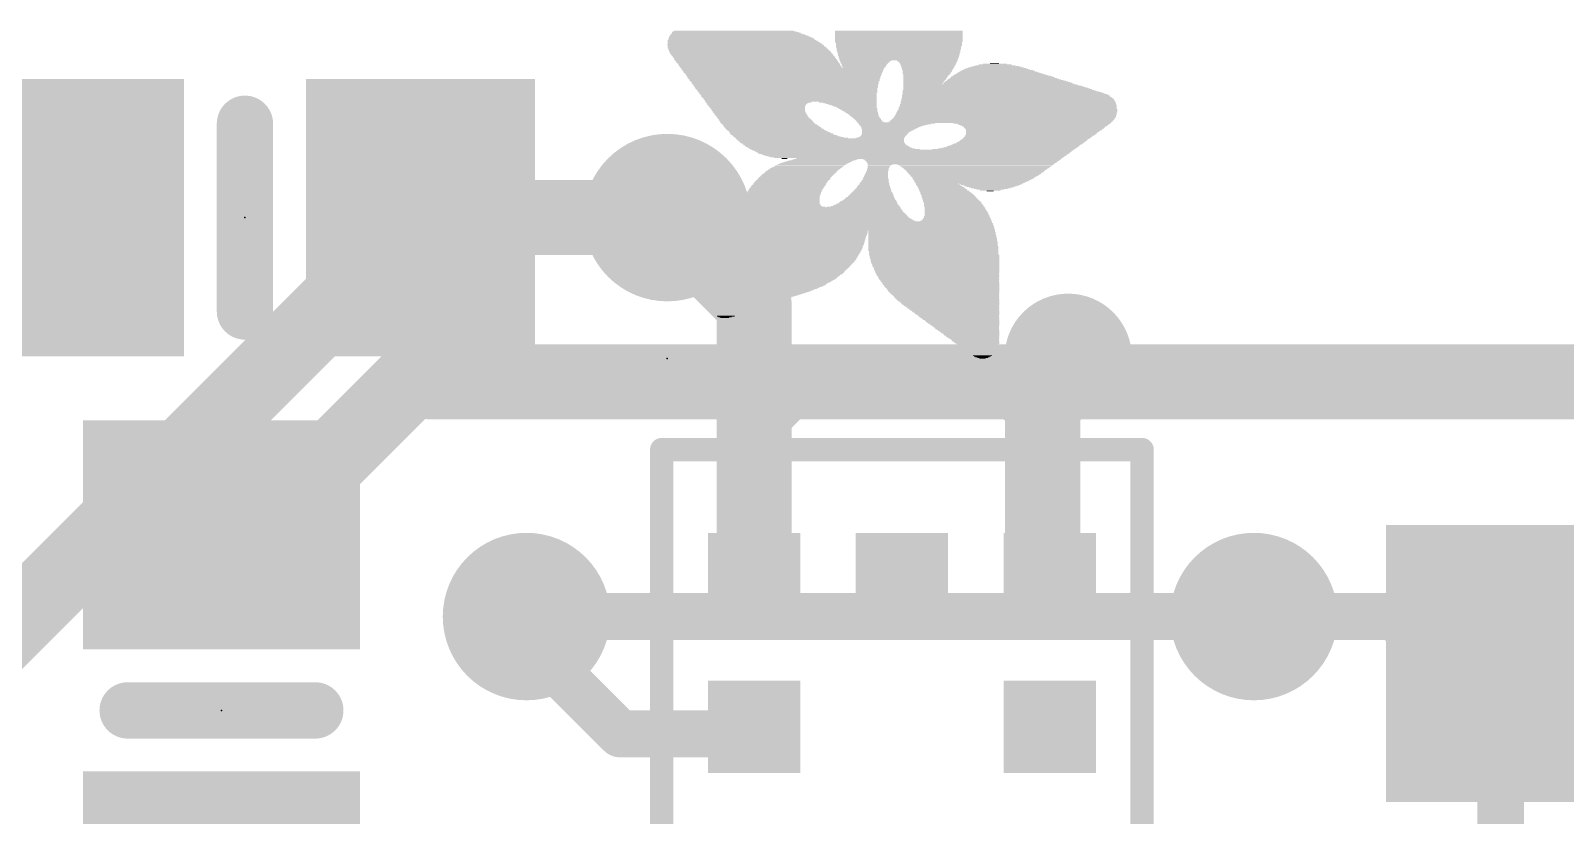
# Model space of a CAD drawing. Extents: x -6.5 to 25, y -5.3 to 24.4.
# Drawn here: x 5.44 to 13.75, y 10.48 to 14.73 of the extents above; entities that cross this region are included whole.
import ezdxf

# ---------------------------------------------------------------- set-up
doc = ezdxf.new("R2010")
doc.units = 0
for name, color, linetype in [('1', 12, 'CONTINUOUS'), ('16', 132, 'CONTINUOUS'), ('18', 110, 'CONTINUOUS'), ('21', 40, 'CONTINUOUS'), ('23', 53, 'CONTINUOUS')]:
    doc.layers.add(name, color=color, linetype=linetype)

# ---------------------------------------------------------------- blocks, each defined once
blk = doc.blocks.new('RECT')
blk.add_solid([(-0.5, -0.5), (0.5, -0.5), (-0.5, 0.5), (0.5, 0.5)])
blk = doc.blocks.new('ROUNDV')
at = {"const_width": 0.5}
blk.add_lwpolyline([(0, -0.25, 1), (0, 0.25, 1), (0, -0.25)], format="xyb", dxfattribs=at)

msp = doc.modelspace()

# ---------------------------------------------------------------- linework, layer by layer
at = {"layer": '1'}
for points, const_width in [([(7.554, 13.716), (7.554, 12.888)], 0.4064), ([(8.89, 13.716), (9.36, 13.246)], 0.4064), ([(9.36, 13.246), (9.36, 12.662)], 0.4064), ([(7.554, 12.888), (6.604, 11.938)], 0.4064), ([(7.615, 12.827), (7.554, 12.888)], 0.4064), ([(9.525, 12.827), (7.615, 12.827)], 0.4064), ([(9.36, 12.662), (9.525, 12.827)], 0.4064), ([(9.525, 12.827), (10.795, 12.827)], 0.4064), ([(10.795, 12.827), (10.922, 12.7)], 0.4064), ([(10.795, 12.827), (14.986, 12.827)], 0.4064), ([(10.922, 12.7), (10.922, 11.798)], 0.4064), ([(9.36, 11.76), (9.36, 12.662)], 0.4064), ([(6.538, 11.938), (6.477, 11.999)], 0.4064), ([(6.604, 11.938), (6.538, 11.938)], 0.4064), ([(10.922, 11.798), (10.96, 11.76)], 0.4064), ([(8.128, 11.43), (8.128, 11.557)], 0.254), ([(12.065, 11.557), (12.827, 11.557)], 0.254), ([(12.827, 11.557), (13.015, 11.369)], 0.254), ([(8.636, 10.922), (8.128, 11.43)], 0.254), ([(13.015, 11.369), (13.335, 11.369)], 0.254), ([(13.335, 11.369), (13.401, 11.303)], 0.254), ([(13.401, 9.636), (13.401, 11.303)], 0.254), ([(9.322, 10.922), (8.636, 10.922)], 0.254), ([(9.36, 10.96), (9.322, 10.922)], 0.254)]:
    msp.add_lwpolyline(points, dxfattribs=dict(at, const_width=const_width))
for points, const_width in [([(7.6556, 13.716, 1), (7.4524, 13.716)], 0.2032), ([(8.9618, 13.7878, 1), (8.8182, 13.6442)], 0.2032), ([(9.4616, 13.246, 1), (9.2584, 13.246)], 0.2032), ([(9.2882, 13.1742, 1), (9.4318, 13.3178)], 0.2032), ([(7.6258, 12.9598, 1), (7.4822, 12.8162)], 0.2032), ([(7.6258, 12.8162, 1), (7.4822, 12.9598)], 0.2032), ([(7.4524, 12.888, 1), (7.6556, 12.888)], 0.2032), ([(7.615, 12.9286, 1), (7.615, 12.7254)], 0.2032), ([(7.5432, 12.7552, 1), (7.6868, 12.8988)], 0.2032), ([(9.525, 12.9286, 1), (9.525, 12.7254)], 0.2032), ([(9.5968, 12.7552, 1), (9.4532, 12.8988)], 0.2032), ([(9.525, 12.7254, 1), (9.525, 12.9286)], 0.2032), ([(10.795, 12.9286, 1), (10.795, 12.7254)], 0.2032), ([(10.8668, 12.8988, 1), (10.7232, 12.7552)], 0.2032), ([(10.795, 12.7254, 1), (10.795, 12.9286)], 0.2032), ([(11.0236, 12.7, 1), (10.8204, 12.7)], 0.2032), ([(9.4616, 12.662, 1), (9.2584, 12.662)], 0.2032), ([(9.2882, 12.7338, 1), (9.4318, 12.5902)], 0.2032), ([(10.8502, 12.6282, 1), (10.9938, 12.7718)], 0.2032), ([(9.2584, 12.662, 1), (9.4616, 12.662)], 0.2032), ([(6.5488, 12.0708, 1), (6.4052, 11.9272)], 0.2032), ([(6.538, 12.0396, 1), (6.538, 11.8364)], 0.2032), ([(6.604, 11.8364, 1), (6.604, 12.0396)], 0.2032), ([(6.4662, 11.8662, 1), (6.6098, 12.0098)], 0.2032), ([(6.5322, 12.0098, 1), (6.6758, 11.8662)], 0.2032), ([(10.9938, 11.8698, 1), (10.8502, 11.7262)], 0.2032), ([(10.8204, 11.798, 1), (11.0236, 11.798)], 0.2032), ([(10.8882, 11.6882, 1), (11.0318, 11.8318)], 0.2032), ([(9.2584, 11.76, 1), (9.4616, 11.76)], 0.2032), ([(8.1915, 11.557, 1), (8.0645, 11.557)], 0.127), ([(12.065, 11.6205, 1), (12.065, 11.4935)], 0.127), ([(12.8719, 11.6019, 1), (12.7821, 11.5121)], 0.127), ([(12.827, 11.4935, 1), (12.827, 11.6205)], 0.127), ([(8.1729, 11.4749, 1), (8.0831, 11.3851)], 0.127), ([(8.0645, 11.43, 1), (8.1915, 11.43)], 0.127), ([(13.015, 11.4325, 1), (13.015, 11.3055)], 0.127), ([(12.9701, 11.3241, 1), (13.0599, 11.4139)], 0.127), ([(13.3799, 11.4139, 1), (13.2901, 11.3241)], 0.127), ([(13.335, 11.3055, 1), (13.335, 11.4325)], 0.127), ([(13.4645, 11.303, 1), (13.3375, 11.303)], 0.127), ([(13.3561, 11.2581, 1), (13.4459, 11.3479)], 0.127), ([(8.636, 10.9855, 1), (8.636, 10.8585)], 0.127), ([(9.4049, 10.9151, 1), (9.3151, 11.0049)], 0.127), ([(9.322, 10.8585, 1), (9.322, 10.9855)], 0.127), ([(8.5911, 10.8771, 1), (8.6809, 10.9669)], 0.127), ([(9.2771, 10.9669, 1), (9.3669, 10.8771)], 0.127)]:
    msp.add_lwpolyline(points, format="xyb", dxfattribs=dict(at, const_width=const_width))
at = {"layer": '16'}
for points, const_width in [([(3.49, 9.652), (7.554, 13.716)], 0.4064), ([(7.554, 13.716), (8.89, 13.716)], 0.4064), ([(8.128, 11.557), (12.065, 11.557)], 0.254)]:
    msp.add_lwpolyline(points, dxfattribs=dict(at, const_width=const_width))
for points, const_width in [([(7.554, 13.8176, 1), (7.554, 13.6144)], 0.2032), ([(7.6258, 13.6442, 1), (7.4822, 13.7878)], 0.2032), ([(8.89, 13.6144, 1), (8.89, 13.8176)], 0.2032), ([(8.128, 11.6205, 1), (8.128, 11.4935)], 0.127), ([(12.065, 11.4935, 1), (12.065, 11.6205)], 0.127)]:
    msp.add_lwpolyline(points, format="xyb", dxfattribs=dict(at, const_width=const_width))
at = {"layer": '21'}
for points, const_width in [([(6.604, 13.208), (6.604, 14.224)], 0.3048), ([(8.86, 7.86), (8.86, 12.46)], 0.127), ([(8.86, 12.46), (11.46, 12.46)], 0.127), ([(11.46, 12.46), (11.46, 7.86)], 0.127), ([(5.969, 11.049), (6.985, 11.049)], 0.3048)]:
    msp.add_lwpolyline(points, dxfattribs=dict(at, const_width=const_width))
for points, const_width in [([(6.6802, 14.224, 1), (6.5278, 14.224)], 0.1524), ([(11.06, 12.8186, 1), (11.06, 13.1014, 1), (11.06, 12.8186)], 0.4064), ([(6.5278, 13.208, 1), (6.6802, 13.208)], 0.1524), ([(8.86, 12.4918, 1), (8.86, 12.4283)], 0.0635), ([(8.8918, 12.46, 1), (8.8283, 12.46)], 0.0635), ([(11.4918, 12.46, 1), (11.4283, 12.46)], 0.0635), ([(11.46, 12.4283, 1), (11.46, 12.4918)], 0.0635), ([(5.969, 11.1252, 1), (5.969, 10.9728)], 0.1524), ([(6.985, 10.9728, 1), (6.985, 11.1252)], 0.1524)]:
    msp.add_lwpolyline(points, format="xyb", dxfattribs=dict(at, const_width=const_width))
at = {"layer": '23'}
for p in [(6.604, 13.716), (8.89, 12.954), (6.477, 11.049)]:
    msp.add_point(p, dxfattribs=at)

# ---------------------------------------------------------------- block references
at = {"layer": '1'}
for p, xscale, yscale, rotation in [((5.654, 13.716), 1.24, 1.5, 180), ((7.554, 13.716), 1.24, 1.5, 180), ((6.477, 11.999), 1.24, 1.5, 90), ((9.36, 11.76), 0.5, 0.5, 90), ((10.16, 11.76), 0.5, 0.5, 90), ((10.96, 11.76), 0.5, 0.5, 90), ((9.36, 10.96), 0.5, 0.5, 90), ((10.96, 10.96), 0.5, 0.5, 90), ((6.477, 10.099), 1.24, 1.5, 90)]:
    msp.add_blockref('RECT', p, dxfattribs=dict(at, xscale=xscale, yscale=yscale, rotation=rotation))
at = {"layer": '1', "xscale": 1.24, "yscale": 1.5}
msp.add_blockref('RECT', (13.401, 11.303), dxfattribs=at)
at = {"layer": '18', "xscale": 0.9064, "yscale": 0.9064}
for p in [(8.89, 13.716), (8.89, 13.716), (8.128, 11.557), (8.128, 11.557), (12.065, 11.557), (12.065, 11.557)]:
    msp.add_blockref('ROUNDV', p, dxfattribs=at)
at = {"layer": '21'}
for p, xscale, yscale in [((9.271, 14.7066), 0.7278, 0.0038), ((9.2748, 14.7028), 0.7354, 0.0038), ((9.2672, 14.7104), 0.7124, 0.0038), ((9.2577, 14.718), 0.6858, 0.0038), ((9.2634, 14.7142), 0.6972, 0.0038), ((9.2538, 14.7218), 0.6705, 0.0038), ((9.25, 14.7256), 0.6477, 0.0039), ((10.1435, 14.7256), 0.6896, 0.0039), ((10.1435, 14.7218), 0.6896, 0.0038), ((10.1435, 14.718), 0.6896, 0.0038), ((10.1435, 14.7142), 0.6896, 0.0038), ((10.1435, 14.7104), 0.6896, 0.0038), ((10.1435, 14.7066), 0.6896, 0.0038), ((10.1435, 14.7028), 0.6896, 0.0038), ((9.3091, 14.6533), 0.842, 0.0038), ((9.2995, 14.6685), 0.8153, 0.0038), ((9.3224, 14.6342), 0.8611, 0.0038), ((9.3034, 14.6647), 0.823, 0.0038), ((9.3053, 14.6609), 0.8268, 0.0038), ((9.3091, 14.6571), 0.8344, 0.0038), ((9.3129, 14.6494), 0.842, 0.0039), ((9.3148, 14.6456), 0.8458, 0.0038), ((9.3186, 14.6418), 0.8534, 0.0038), ((9.2939, 14.6761), 0.8039, 0.0038), ((9.2977, 14.6723), 0.8115, 0.0038), ((9.3206, 14.638), 0.8573, 0.0038), ((9.2919, 14.6799), 0.7925, 0.0038), ((9.3262, 14.6304), 0.8611, 0.0038), ((9.33, 14.6228), 0.8687, 0.0038), ((9.2901, 14.6837), 0.7887, 0.0038), ((9.3282, 14.6266), 0.8649, 0.0038), ((9.2881, 14.6875), 0.7773, 0.0039), ((9.3338, 14.619), 0.8687, 0.0038), ((9.2805, 14.6952), 0.762, 0.0038), ((9.2843, 14.6914), 0.7696, 0.0038), ((9.2786, 14.699), 0.7506, 0.0038), ((10.1435, 14.699), 0.6896, 0.0038), ((10.1435, 14.6952), 0.6896, 0.0038), ((10.1435, 14.6914), 0.6896, 0.0038), ((10.1435, 14.6875), 0.6896, 0.0039), ((10.1435, 14.6837), 0.6896, 0.0038), ((10.1435, 14.6799), 0.6896, 0.0038), ((10.1435, 14.6761), 0.6896, 0.0038), ((10.1435, 14.6723), 0.6896, 0.0038), ((10.1435, 14.6685), 0.6896, 0.0038), ((10.1416, 14.6647), 0.6858, 0.0038), ((10.1435, 14.6609), 0.682, 0.0038), ((10.1435, 14.6571), 0.682, 0.0038), ((10.1435, 14.6533), 0.682, 0.0038), ((10.1435, 14.6494), 0.682, 0.0039), ((10.1435, 14.6456), 0.682, 0.0038), ((10.1416, 14.6418), 0.6782, 0.0038), ((10.1416, 14.638), 0.6782, 0.0038), ((10.1435, 14.6342), 0.6744, 0.0038), ((10.1435, 14.6304), 0.6744, 0.0038), ((10.1435, 14.6266), 0.6744, 0.0038), ((10.1416, 14.6228), 0.6706, 0.0038), ((10.1416, 14.619), 0.6706, 0.0038), ((9.3358, 14.6152), 0.8725, 0.0038), ((9.3415, 14.6075), 0.8763, 0.0038), ((9.3396, 14.6113), 0.8725, 0.0039), ((9.3453, 14.6037), 0.8763, 0.0038), ((9.3491, 14.5999), 0.8763, 0.0038), ((9.3491, 14.5961), 0.8763, 0.0038), ((9.3529, 14.5923), 0.8763, 0.0038), ((9.3567, 14.5885), 0.8763, 0.0038), ((9.3587, 14.5847), 0.8801, 0.0038), ((9.3605, 14.5809), 0.8763, 0.0038), ((9.3643, 14.5771), 0.8763, 0.0038), ((9.3663, 14.5732), 0.8801, 0.0039), ((9.3701, 14.5694), 0.8801, 0.0038), ((9.372, 14.5656), 0.8763, 0.0038), ((9.3758, 14.5618), 0.8763, 0.0038), ((9.3777, 14.558), 0.8801, 0.0038), ((9.3796, 14.5542), 0.8763, 0.0038), ((9.3834, 14.5504), 0.8763, 0.0038), ((9.3872, 14.5466), 0.8763, 0.0038), ((9.3872, 14.5428), 0.8763, 0.0038), ((9.391, 14.539), 0.8763, 0.0038), ((9.3948, 14.5352), 0.8763, 0.0039), ((10.1435, 14.6152), 0.6668, 0.0038), ((10.1435, 14.6113), 0.6668, 0.0039), ((10.1416, 14.6075), 0.663, 0.0038), ((10.1435, 14.6037), 0.6592, 0.0038), ((10.1435, 14.5999), 0.6592, 0.0038), ((10.1435, 14.5961), 0.6592, 0.0038), ((10.1416, 14.5923), 0.6553, 0.0038), ((10.1434, 14.5885), 0.6515, 0.0038), ((10.1434, 14.5847), 0.6515, 0.0038), ((10.1416, 14.5809), 0.6477, 0.0038), ((10.1434, 14.5771), 0.6439, 0.0038), ((10.1416, 14.5732), 0.6401, 0.0039), ((10.1416, 14.5694), 0.6401, 0.0038), ((9.9645, 14.5656), 0.2781, 0.0038), ((9.9607, 14.5618), 0.2705, 0.0038), ((9.9587, 14.5542), 0.259, 0.0038), ((9.9568, 14.5504), 0.2552, 0.0038), ((9.9607, 14.558), 0.2629, 0.0038), ((9.9568, 14.5466), 0.2476, 0.0038), ((9.9549, 14.5428), 0.2438, 0.0038), ((9.953, 14.539), 0.24, 0.0038), ((9.9549, 14.5352), 0.2362, 0.0039), ((10.2978, 14.5656), 0.3276, 0.0038), ((10.2978, 14.5618), 0.32, 0.0038), ((10.2997, 14.558), 0.3162, 0.0038), ((10.2997, 14.5542), 0.3086, 0.0038), ((10.3016, 14.5504), 0.3048, 0.0038), ((10.2997, 14.5466), 0.301, 0.0038), ((10.3016, 14.5428), 0.2972, 0.0038), ((10.2997, 14.539), 0.2934, 0.0038), ((10.3016, 14.5352), 0.2896, 0.0039), ((10.6692, 14.5352), 0.2477, 0.0039), ((10.6654, 14.539), 0.2171, 0.0038), ((10.6654, 14.5428), 0.1791, 0.0038), ((10.6636, 14.5466), 0.1295, 0.0038), ((10.6616, 14.5504), 0.0495, 0.0038), ((9.3948, 14.5313), 0.8763, 0.0038), ((9.3986, 14.5275), 0.8763, 0.0038), ((9.5149, 14.5237), 1.1011, 0.0038), ((9.5149, 14.5199), 1.0935, 0.0038), ((9.5149, 14.5161), 1.0935, 0.0038), ((9.5149, 14.5123), 1.0859, 0.0038), ((9.5168, 14.5085), 1.0821, 0.0038), ((9.5168, 14.5047), 1.0745, 0.0038), ((9.5168, 14.5009), 1.0745, 0.0038), ((9.5167, 14.4971), 1.0668, 0.0039), ((9.5187, 14.4932), 1.0629, 0.0038), ((9.5206, 14.4894), 1.0591, 0.0038), ((9.5187, 14.4856), 1.0553, 0.0038), ((9.5206, 14.4818), 1.0515, 0.0038), ((9.5206, 14.478), 1.0439, 0.0038), ((9.5206, 14.4742), 1.0439, 0.0038), ((9.5225, 14.4704), 1.0401, 0.0038), ((9.5225, 14.4666), 1.0325, 0.0038), ((9.5244, 14.4628), 1.0287, 0.0038), ((9.5244, 14.459), 1.0287, 0.0039), ((9.5263, 14.4551), 1.0249, 0.0038), ((9.5263, 14.4513), 1.0173, 0.0038), ((9.953, 14.5313), 0.2324, 0.0038), ((9.953, 14.5275), 0.2248, 0.0038), ((10.2997, 14.5313), 0.2858, 0.0038), ((10.2997, 14.5275), 0.2858, 0.0038), ((10.2997, 14.5237), 0.2782, 0.0038), ((10.2997, 14.5199), 0.2782, 0.0038), ((10.2978, 14.5161), 0.2744, 0.0038), ((10.2958, 14.5047), 0.2629, 0.0038), ((10.292, 14.4932), 0.2553, 0.0038), ((10.2978, 14.5123), 0.2667, 0.0038), ((10.2978, 14.5085), 0.2667, 0.0038), ((10.294, 14.5009), 0.2591, 0.0038), ((10.294, 14.4971), 0.2591, 0.0039), ((10.2921, 14.4894), 0.2476, 0.0038), ((10.2902, 14.4856), 0.2438, 0.0038), ((10.2902, 14.4818), 0.2438, 0.0038), ((10.2883, 14.478), 0.24, 0.0038), ((10.2864, 14.4742), 0.2362, 0.0038), ((10.2845, 14.4704), 0.2324, 0.0038), ((10.2845, 14.4666), 0.2324, 0.0038), ((10.2826, 14.4628), 0.2286, 0.0038), ((10.2806, 14.459), 0.2247, 0.0039), ((10.2788, 14.4551), 0.2209, 0.0038), ((10.2769, 14.4513), 0.2171, 0.0038), ((10.7264, 14.4513), 0.6668, 0.0038), ((10.7246, 14.4551), 0.6477, 0.0038), ((10.7188, 14.459), 0.6286, 0.0039), ((10.715, 14.4628), 0.6134, 0.0038), ((10.7112, 14.4666), 0.5982, 0.0038), ((10.7093, 14.4704), 0.5791, 0.0038), ((10.7055, 14.4742), 0.5639, 0.0038), ((10.7017, 14.478), 0.5487, 0.0038), ((10.6997, 14.4818), 0.5295, 0.0038), ((10.6941, 14.4856), 0.5105, 0.0038), ((10.6921, 14.4894), 0.4915, 0.0038), ((10.6883, 14.4932), 0.4762, 0.0038), ((10.6864, 14.4971), 0.4572, 0.0039), ((10.6826, 14.5009), 0.442, 0.0038), ((10.6807, 14.5047), 0.423, 0.0038), ((10.6788, 14.5085), 0.4038, 0.0038), ((10.6769, 14.5123), 0.3848, 0.0038), ((10.6731, 14.5161), 0.362, 0.0038), ((10.6712, 14.5199), 0.3429, 0.0038), ((10.6712, 14.5237), 0.32, 0.0038), ((10.6693, 14.5275), 0.301, 0.0038), ((10.6692, 14.5313), 0.2781, 0.0038), ((9.5282, 14.4475), 1.0135, 0.0038), ((9.5282, 14.4437), 1.0135, 0.0038), ((9.5301, 14.4399), 1.0096, 0.0038), ((9.5301, 14.4361), 1.002, 0.0038), ((9.532, 14.4323), 0.9982, 0.0038), ((9.532, 14.4285), 0.9982, 0.0038), ((9.5339, 14.4247), 0.9944, 0.0038), ((9.5358, 14.4209), 0.9906, 0.0039), ((9.5339, 14.417), 0.9868, 0.0038), ((9.5358, 14.4132), 0.983, 0.0038), ((9.5377, 14.4094), 0.9792, 0.0038), ((9.5396, 14.4056), 0.9754, 0.0038), ((9.5396, 14.4018), 0.9754, 0.0038), ((9.5415, 14.398), 0.9716, 0.0038), ((9.5434, 14.3942), 0.9678, 0.0038), ((9.5434, 14.3904), 0.9601, 0.0038), ((9.5434, 14.3866), 0.9601, 0.0038), ((9.5454, 14.3828), 0.9563, 0.0039), ((9.5473, 14.3789), 0.9525, 0.0038), ((9.5492, 14.3751), 0.9487, 0.0038), ((9.5492, 14.3713), 0.9487, 0.0038), ((10.7188, 14.3789), 1.1164, 0.0038), ((10.7226, 14.3751), 1.124, 0.0038), ((10.7245, 14.3713), 1.1278, 0.0038), ((10.6826, 14.4056), 1.0364, 0.0038), ((10.6883, 14.4018), 1.0478, 0.0038), ((10.6959, 14.398), 1.063, 0.0038), ((10.7073, 14.3904), 1.0859, 0.0038), ((10.7111, 14.3866), 1.0935, 0.0038), ((10.7017, 14.3942), 1.0745, 0.0038), ((10.7169, 14.3828), 1.1049, 0.0039), ((10.6369, 14.4361), 0.9372, 0.0038), ((10.6426, 14.4323), 0.9486, 0.0038), ((10.6502, 14.4285), 0.9639, 0.0038), ((10.6616, 14.4209), 0.9867, 0.0039), ((10.6674, 14.417), 0.9982, 0.0038), ((10.6731, 14.4132), 1.0096, 0.0038), ((10.6788, 14.4094), 1.021, 0.0038), ((10.2769, 14.4475), 0.2171, 0.0038), ((10.275, 14.4437), 0.2133, 0.0038), ((10.2731, 14.4399), 0.2095, 0.0038), ((10.656, 14.4247), 0.9753, 0.0038), ((10.7378, 14.4399), 0.7125, 0.0038), ((10.734, 14.4437), 0.6973, 0.0038), ((10.7302, 14.4475), 0.682, 0.0038), ((9.5511, 14.3675), 0.9449, 0.0038), ((9.553, 14.3637), 0.9411, 0.0038), ((9.5549, 14.3599), 0.9373, 0.0038), ((9.5549, 14.3561), 0.9373, 0.0038), ((9.5568, 14.3523), 0.9335, 0.0038), ((9.5587, 14.3485), 0.9297, 0.0038), ((9.5587, 14.3447), 0.9297, 0.0039), ((9.3834, 14.3408), 0.5715, 0.0038), ((9.3777, 14.337), 0.5524, 0.0038), ((9.3758, 14.3332), 0.541, 0.0038), ((9.3739, 14.3294), 0.5372, 0.0038), ((9.3739, 14.3256), 0.5296, 0.0038), ((9.3758, 14.3218), 0.5258, 0.0038), ((9.3758, 14.318), 0.5182, 0.0038), ((9.3758, 14.3142), 0.5182, 0.0038), ((9.3777, 14.3104), 0.5144, 0.0038), ((9.3796, 14.3066), 0.5106, 0.0039), ((9.3815, 14.3027), 0.5068, 0.0038), ((9.3815, 14.2989), 0.5068, 0.0038), ((9.3834, 14.2951), 0.503, 0.0038), ((9.3853, 14.2913), 0.4992, 0.0038), ((9.3872, 14.2875), 0.503, 0.0038), ((9.8673, 14.3408), 0.3124, 0.0038), ((9.8787, 14.337), 0.2896, 0.0038), ((9.8864, 14.3332), 0.2743, 0.0038), ((9.8921, 14.3294), 0.2629, 0.0038), ((9.8978, 14.3256), 0.2515, 0.0038), ((9.9035, 14.3218), 0.2401, 0.0038), ((9.9073, 14.318), 0.2324, 0.0038), ((9.913, 14.3142), 0.221, 0.0038), ((9.9168, 14.3104), 0.2134, 0.0038), ((9.9225, 14.3066), 0.2096, 0.0039), ((9.9264, 14.3027), 0.2019, 0.0038), ((9.9302, 14.2989), 0.1943, 0.0038), ((9.9321, 14.2951), 0.1905, 0.0038), ((9.9359, 14.2913), 0.1829, 0.0038), ((9.9416, 14.2875), 0.1791, 0.0038), ((10.7302, 14.2913), 1.1925, 0.0038), ((10.7302, 14.2875), 1.1925, 0.0038), ((10.7322, 14.2989), 1.1887, 0.0038), ((10.7322, 14.2951), 1.1887, 0.0038), ((10.734, 14.3027), 1.1849, 0.0038), ((10.7322, 14.3104), 1.1811, 0.0038), ((10.7322, 14.3066), 1.1811, 0.0039), ((10.734, 14.318), 1.1773, 0.0038), ((10.734, 14.3142), 1.1773, 0.0038), ((10.734, 14.3294), 1.1697, 0.0038), ((10.736, 14.3256), 1.1735, 0.0038), ((10.736, 14.3218), 1.1735, 0.0038), ((10.734, 14.3447), 1.1621, 0.0039), ((10.734, 14.3408), 1.1621, 0.0038), ((10.736, 14.337), 1.1659, 0.0038), ((10.736, 14.3332), 1.1659, 0.0038), ((10.7302, 14.3599), 1.1468, 0.0038), ((10.7321, 14.3561), 1.1506, 0.0038), ((10.7321, 14.3523), 1.1506, 0.0038), ((10.734, 14.3485), 1.1545, 0.0038), ((10.7283, 14.3675), 1.1354, 0.0038), ((10.7302, 14.3637), 1.1392, 0.0038), ((9.3892, 14.2837), 0.4991, 0.0038), ((9.393, 14.2799), 0.4991, 0.0038), ((9.3948, 14.2761), 0.4953, 0.0038), ((9.3968, 14.2723), 0.4991, 0.0038), ((9.4006, 14.2685), 0.4991, 0.0039), ((9.4024, 14.2646), 0.4953, 0.0038), ((9.4063, 14.2608), 0.4953, 0.0038), ((9.4082, 14.257), 0.4991, 0.0038), ((9.412, 14.2532), 0.4991, 0.0038), ((9.4158, 14.2494), 0.4991, 0.0038), ((9.4215, 14.2418), 0.503, 0.0038), ((9.4196, 14.2456), 0.4991, 0.0038), ((9.4253, 14.238), 0.503, 0.0038), ((9.4291, 14.2342), 0.5029, 0.0038), ((9.4311, 14.2304), 0.5067, 0.0039), ((9.4349, 14.2265), 0.5067, 0.0038), ((9.4387, 14.2227), 0.5067, 0.0038), ((9.4444, 14.2189), 0.5105, 0.0038), ((9.4482, 14.2151), 0.5105, 0.0038), ((9.452, 14.2113), 0.5182, 0.0038), ((9.4558, 14.2075), 0.5182, 0.0038), ((9.4615, 14.2037), 0.522, 0.0038), ((9.9435, 14.2837), 0.1753, 0.0038), ((9.9473, 14.2799), 0.1676, 0.0038), ((9.9492, 14.2761), 0.1638, 0.0038), ((9.9549, 14.2723), 0.16, 0.0038), ((9.9568, 14.2685), 0.1562, 0.0039), ((9.9587, 14.2646), 0.1524, 0.0038), ((9.9644, 14.2608), 0.1486, 0.0038), ((9.9663, 14.257), 0.1448, 0.0038), ((9.9701, 14.2532), 0.1448, 0.0038), ((9.974, 14.2494), 0.1447, 0.0038), ((9.9759, 14.2456), 0.1409, 0.0038), ((9.9797, 14.2418), 0.1409, 0.0038), ((9.9835, 14.238), 0.141, 0.0038), ((9.9892, 14.2342), 0.1448, 0.0038), ((10.6064, 14.2304), 1.3716, 0.0039), ((10.1321, 14.2265), 0.4153, 0.0038), ((10.1225, 14.2227), 0.3886, 0.0038), ((10.113, 14.2189), 0.3696, 0.0038), ((10.1073, 14.2151), 0.3506, 0.0038), ((10.1035, 14.2113), 0.3353, 0.0038), ((10.0978, 14.2075), 0.3239, 0.0038), ((10.094, 14.2037), 0.3086, 0.0038), ((10.6921, 14.2342), 1.2078, 0.0038), ((10.6979, 14.238), 1.2039, 0.0038), ((10.7017, 14.2418), 1.2039, 0.0038), ((10.7055, 14.2456), 1.2039, 0.0038), ((10.7093, 14.2494), 1.204, 0.0038), ((10.7112, 14.2532), 1.2002, 0.0038), ((10.715, 14.257), 1.2002, 0.0038), ((10.7188, 14.2646), 1.2002, 0.0038), ((10.7188, 14.2608), 1.2002, 0.0038), ((10.7207, 14.2685), 1.1964, 0.0039), ((10.7245, 14.2761), 1.1964, 0.0038), ((10.7245, 14.2723), 1.1964, 0.0038), ((10.7264, 14.2837), 1.1925, 0.0038), ((10.7264, 14.2799), 1.1925, 0.0038), ((10.8636, 14.2265), 0.8496, 0.0038), ((10.8712, 14.2227), 0.8268, 0.0038), ((10.8731, 14.2189), 0.8078, 0.0038), ((10.875, 14.2151), 0.7963, 0.0038), ((10.8769, 14.2113), 0.7848, 0.0038), ((10.8769, 14.2075), 0.7696, 0.0038), ((10.8769, 14.2037), 0.762, 0.0038), ((9.4653, 14.1999), 0.522, 0.0038), ((9.471, 14.1961), 0.5258, 0.0038), ((9.4748, 14.1923), 0.5258, 0.0039), ((9.4806, 14.1884), 0.5295, 0.0038), ((9.4863, 14.1846), 0.5334, 0.0038), ((9.492, 14.1808), 0.5372, 0.0038), ((9.4977, 14.177), 0.541, 0.0038), ((9.5015, 14.1732), 0.5486, 0.0038), ((9.5091, 14.1694), 0.5563, 0.0038), ((9.5149, 14.1656), 0.5601, 0.0038), ((9.5244, 14.1618), 0.5639, 0.0038), ((9.5301, 14.158), 0.5677, 0.0038), ((9.5396, 14.1542), 0.5792, 0.0039), ((9.5492, 14.1503), 0.5905, 0.0038), ((9.5625, 14.1465), 0.6096, 0.0038), ((9.7168, 14.1427), 0.9106, 0.0038), ((9.7187, 14.1389), 0.9068, 0.0038), ((9.7206, 14.1351), 0.903, 0.0038), ((9.7244, 14.1313), 0.8954, 0.0038), ((9.7263, 14.1275), 0.8916, 0.0038), ((9.7282, 14.1237), 0.8878, 0.0038), ((9.732, 14.1199), 0.8878, 0.0038), ((10.0407, 14.1465), 0.2629, 0.0038), ((10.0502, 14.1503), 0.2515, 0.0038), ((10.054, 14.1542), 0.2439, 0.0039), ((10.0578, 14.158), 0.2439, 0.0038), ((10.0635, 14.1656), 0.2476, 0.0038), ((10.0616, 14.1618), 0.2438, 0.0038), ((10.0902, 14.1999), 0.3009, 0.0038), ((10.0711, 14.177), 0.2552, 0.0038), ((10.0692, 14.1732), 0.2514, 0.0038), ((10.0673, 14.1694), 0.2476, 0.0038), ((10.0883, 14.1961), 0.2895, 0.0038), ((10.0845, 14.1923), 0.2819, 0.0039), ((10.0807, 14.1884), 0.2743, 0.0038), ((10.0769, 14.1846), 0.2667, 0.0038), ((10.075, 14.1808), 0.2629, 0.0038), ((10.7988, 14.1199), 0.6896, 0.0038), ((10.8026, 14.1237), 0.6896, 0.0038), ((10.8083, 14.1275), 0.6858, 0.0038), ((10.816, 14.1313), 0.6858, 0.0038), ((10.8198, 14.1351), 0.6858, 0.0038), ((10.8255, 14.1389), 0.682, 0.0038), ((10.8312, 14.1427), 0.6858, 0.0038), ((10.835, 14.1465), 0.6858, 0.0038), ((10.8407, 14.1503), 0.6896, 0.0038), ((10.8769, 14.1999), 0.7544, 0.0038), ((10.8464, 14.158), 0.6934, 0.0038), ((10.8445, 14.1542), 0.6896, 0.0039), ((10.875, 14.1961), 0.743, 0.0038), ((10.8521, 14.1618), 0.6973, 0.0038), ((10.875, 14.1923), 0.7354, 0.0039), ((10.8731, 14.1884), 0.7316, 0.0038), ((10.8559, 14.1656), 0.6973, 0.0038), ((10.8693, 14.1846), 0.7239, 0.0038), ((10.8674, 14.1808), 0.7201, 0.0038), ((10.8636, 14.177), 0.7125, 0.0038), ((10.8617, 14.1732), 0.7087, 0.0038), ((10.8598, 14.1694), 0.7049, 0.0038), ((9.7359, 14.1161), 0.8801, 0.0039), ((9.7397, 14.1122), 0.8801, 0.0038), ((9.7435, 14.1084), 0.8801, 0.0038), ((9.7511, 14.1046), 0.8801, 0.0038), ((9.7568, 14.1008), 0.8839, 0.0038), ((9.7644, 14.097), 0.884, 0.0038), ((9.7721, 14.0932), 0.8839, 0.0038), ((9.7816, 14.0894), 0.8953, 0.0038), ((9.7987, 14.0856), 0.9144, 0.0038), ((10.2197, 14.0818), 1.7412, 0.0038), ((10.2197, 14.078), 1.726, 0.0039), ((10.2216, 14.0741), 1.7145, 0.0038), ((10.2235, 14.0703), 1.703, 0.0038), ((10.2235, 14.0665), 1.6878, 0.0038), ((10.2254, 14.0627), 1.6764, 0.0038), ((10.2273, 14.0589), 1.6574, 0.0038), ((10.2312, 14.0551), 1.6421, 0.0038), ((10.235, 14.0513), 1.6269, 0.0038), ((10.2368, 14.0475), 1.6078, 0.0038), ((10.2426, 14.0437), 1.5887, 0.0038), ((10.2483, 14.0399), 1.5621, 0.0039), ((9.5244, 14.036), 0.0305, 0.0038), ((10.3073, 14.036), 1.4364, 0.0038), ((10.7093, 14.0856), 0.7696, 0.0038), ((10.7264, 14.0894), 0.743, 0.0038), ((10.7398, 14.0932), 0.7315, 0.0038), ((10.7492, 14.097), 0.7201, 0.0038), ((10.7607, 14.1008), 0.7124, 0.0038), ((10.7683, 14.1046), 0.7049, 0.0038), ((10.7759, 14.1084), 0.6973, 0.0038), ((10.7836, 14.1122), 0.6972, 0.0038), ((10.7893, 14.1161), 0.6934, 0.0039), ((9.6063, 13.956), 0.3848, 0.0038), ((9.6101, 13.9598), 0.3848, 0.0038), ((9.6139, 13.9637), 0.3848, 0.0039), ((9.6177, 13.9675), 0.3848, 0.0038), ((9.6234, 13.9713), 0.381, 0.0038), ((9.6272, 13.9751), 0.381, 0.0038), ((9.6349, 13.9789), 0.381, 0.0038), ((9.6387, 13.9827), 0.381, 0.0038), ((9.6444, 13.9865), 0.3772, 0.0038), ((9.6501, 13.9903), 0.3734, 0.0038), ((9.6577, 13.9941), 0.3734, 0.0038), ((9.6615, 13.9979), 0.3734, 0.0038), ((9.6711, 14.0018), 0.3695, 0.0039), ((9.6768, 14.0056), 0.3657, 0.0038), ((9.6844, 14.0094), 0.3658, 0.0038), ((9.6939, 14.0132), 0.362, 0.0038), ((9.7035, 14.017), 0.3581, 0.0038), ((9.713, 14.0208), 0.3543, 0.0038), ((9.7225, 14.0246), 0.3505, 0.0038), ((9.7359, 14.0284), 0.3467, 0.0038), ((9.7473, 14.0322), 0.3467, 0.0038), ((10.4864, 14.0322), 1.0706, 0.0038), ((10.4864, 14.0284), 1.0554, 0.0038), ((10.4864, 14.0246), 1.0478, 0.0038), ((10.0235, 13.956), 0.1219, 0.0038), ((10.4845, 14.0208), 1.0363, 0.0038), ((10.0254, 13.9637), 0.1181, 0.0039), ((10.0254, 13.9598), 0.1181, 0.0038), ((10.4825, 14.0132), 1.0249, 0.0038), ((10.4845, 14.017), 1.0287, 0.0038), ((10.0292, 13.9789), 0.1181, 0.0038), ((10.0292, 13.9751), 0.1181, 0.0038), ((10.0292, 13.9713), 0.1181, 0.0038), ((10.0273, 13.9675), 0.1143, 0.0038), ((10.4787, 14.0056), 1.0097, 0.0038), ((10.0406, 14.0018), 0.1334, 0.0039), ((10.0368, 13.9979), 0.1258, 0.0038), ((10.0349, 13.9941), 0.122, 0.0038), ((10.033, 13.9903), 0.1182, 0.0038), ((10.033, 13.9865), 0.1182, 0.0038), ((10.4807, 14.0094), 1.0135, 0.0038), ((10.0311, 13.9827), 0.1143, 0.0038), ((10.5588, 14.0018), 0.842, 0.0039), ((10.5588, 13.9979), 0.8268, 0.0038), ((10.5607, 13.9941), 0.8154, 0.0038), ((10.5587, 13.9903), 0.8039, 0.0038), ((10.5607, 13.9865), 0.7925, 0.0038), ((10.5607, 13.9827), 0.7848, 0.0038), ((10.5588, 13.9789), 0.7734, 0.0038), ((10.5588, 13.9751), 0.7658, 0.0038), ((10.5569, 13.9713), 0.7544, 0.0038), ((10.5569, 13.9675), 0.7468, 0.0038), ((10.5569, 13.9637), 0.7391, 0.0039), ((10.5549, 13.9598), 0.7277, 0.0038), ((10.5549, 13.956), 0.7201, 0.0038), ((9.5339, 13.8722), 0.4, 0.0038), ((9.5358, 13.876), 0.3962, 0.0038), ((9.5415, 13.8836), 0.4, 0.0038), ((9.5396, 13.8798), 0.3962, 0.0038), ((9.5434, 13.8875), 0.3962, 0.0039), ((9.5472, 13.8913), 0.3962, 0.0038), ((9.5511, 13.8951), 0.3963, 0.0038), ((9.5549, 13.9027), 0.3963, 0.0038), ((9.553, 13.8989), 0.3925, 0.0038), ((9.5587, 13.9065), 0.3963, 0.0038), ((9.5606, 13.9103), 0.3925, 0.0038), ((9.5644, 13.9141), 0.3924, 0.0038), ((9.5682, 13.9179), 0.3924, 0.0038), ((9.572, 13.9217), 0.3924, 0.0038), ((9.5758, 13.9256), 0.3924, 0.0039), ((9.5777, 13.9294), 0.3886, 0.0038), ((9.5815, 13.9332), 0.3886, 0.0038), ((9.5853, 13.937), 0.3886, 0.0038), ((9.5891, 13.9408), 0.3886, 0.0038), ((9.593, 13.9446), 0.3887, 0.0038), ((9.5968, 13.9484), 0.3887, 0.0038), ((9.6006, 13.9522), 0.3886, 0.0038), ((10.0045, 13.8722), 0.1905, 0.0038), ((10.0064, 13.876), 0.1867, 0.0038), ((10.0064, 13.8836), 0.1791, 0.0038), ((10.0064, 13.8798), 0.1791, 0.0038), ((10.0083, 13.8875), 0.1753, 0.0039), ((10.0083, 13.8913), 0.1677, 0.0038), ((10.0102, 13.8951), 0.1639, 0.0038), ((10.0121, 13.9027), 0.1601, 0.0038), ((10.0121, 13.8989), 0.1601, 0.0038), ((10.012, 13.9065), 0.1524, 0.0038), ((10.014, 13.9141), 0.1485, 0.0038), ((10.014, 13.9103), 0.1485, 0.0038), ((10.0159, 13.9179), 0.1447, 0.0038), ((10.0178, 13.9256), 0.1409, 0.0039), ((10.0178, 13.9217), 0.1409, 0.0038), ((10.0178, 13.9332), 0.1333, 0.0038), ((10.0178, 13.9294), 0.1333, 0.0038), ((10.0197, 13.9408), 0.1295, 0.0038), ((10.0197, 13.937), 0.1295, 0.0038), ((10.0216, 13.9484), 0.1257, 0.0038), ((10.0216, 13.9446), 0.1257, 0.0038), ((10.0235, 13.9522), 0.1219, 0.0038), ((10.5549, 13.9522), 0.7125, 0.0038), ((10.5531, 13.9484), 0.7011, 0.0038), ((10.5531, 13.9446), 0.6934, 0.0038), ((10.5493, 13.9408), 0.6858, 0.0038), ((10.5473, 13.937), 0.6743, 0.0038), ((10.5473, 13.9332), 0.6667, 0.0038), ((10.5455, 13.9294), 0.6553, 0.0038), ((10.5417, 13.9256), 0.6477, 0.0039), ((10.5397, 13.9217), 0.6363, 0.0038), ((10.5378, 13.9179), 0.6248, 0.0038), ((10.5359, 13.9141), 0.621, 0.0038), ((10.5321, 13.9103), 0.6058, 0.0038), ((10.5283, 13.9065), 0.5982, 0.0038), ((10.5264, 13.9027), 0.5868, 0.0038), ((10.3511, 13.8989), 0.2286, 0.0038), ((10.355, 13.8951), 0.2363, 0.0038), ((10.3588, 13.8913), 0.2363, 0.0038), ((10.3626, 13.8875), 0.2439, 0.0039), ((10.3664, 13.8836), 0.2438, 0.0038), ((10.3702, 13.8798), 0.2514, 0.0038), ((10.374, 13.876), 0.2514, 0.0038), ((10.3778, 13.8722), 0.259, 0.0038), ((10.6407, 13.8989), 0.3429, 0.0038), ((10.6407, 13.8951), 0.32, 0.0038), ((10.6426, 13.8913), 0.301, 0.0038), ((10.6407, 13.8875), 0.282, 0.0039), ((10.6407, 13.8836), 0.259, 0.0038), ((10.6407, 13.8798), 0.2362, 0.0038), ((10.6407, 13.876), 0.2134, 0.0038), ((10.6407, 13.8722), 0.1828, 0.0038), ((9.5015, 13.7884), 0.4344, 0.0038), ((9.5015, 13.796), 0.4268, 0.0038), ((9.5015, 13.7922), 0.4268, 0.0038), ((9.5035, 13.8036), 0.4229, 0.0038), ((9.5035, 13.7998), 0.4229, 0.0038), ((9.5053, 13.8113), 0.4191, 0.0039), ((9.5053, 13.8074), 0.4191, 0.0038), ((9.5073, 13.8189), 0.4153, 0.0038), ((9.5073, 13.8151), 0.4153, 0.0038), ((9.5091, 13.8265), 0.4115, 0.0038), ((9.5091, 13.8227), 0.4115, 0.0038), ((9.5111, 13.8303), 0.4077, 0.0038), ((9.5149, 13.8379), 0.4077, 0.0038), ((9.5149, 13.8341), 0.4077, 0.0038), ((9.5168, 13.8417), 0.4039, 0.0038), ((9.5187, 13.8455), 0.4077, 0.0038), ((9.5206, 13.8494), 0.4039, 0.0039), ((9.5244, 13.857), 0.4039, 0.0038), ((9.5225, 13.8532), 0.4001, 0.0038), ((9.5263, 13.8608), 0.4001, 0.0038), ((9.5301, 13.8684), 0.4, 0.0038), ((9.5301, 13.8646), 0.4, 0.0038), ((9.9702, 13.7884), 0.3353, 0.0038), ((9.974, 13.7922), 0.3277, 0.0038), ((9.9759, 13.796), 0.3163, 0.0038), ((9.9797, 13.7998), 0.3086, 0.0038), ((9.9797, 13.8036), 0.301, 0.0038), ((9.9835, 13.8074), 0.2934, 0.0038), ((9.9835, 13.8113), 0.2857, 0.0039), ((9.9854, 13.8151), 0.2743, 0.0038), ((9.9873, 13.8189), 0.2705, 0.0038), ((9.9873, 13.8227), 0.2629, 0.0038), ((9.9892, 13.8265), 0.2591, 0.0038), ((9.9911, 13.8303), 0.2476, 0.0038), ((9.993, 13.8341), 0.2438, 0.0038), ((9.9949, 13.8379), 0.24, 0.0038), ((9.9949, 13.8417), 0.2324, 0.0038), ((9.9968, 13.8455), 0.2286, 0.0038), ((9.9968, 13.8494), 0.221, 0.0039), ((9.9987, 13.8532), 0.2172, 0.0038), ((9.9987, 13.857), 0.2096, 0.0038), ((10.0006, 13.8608), 0.2058, 0.0038), ((10.0026, 13.8646), 0.2019, 0.0038), ((10.0026, 13.8684), 0.1943, 0.0038), ((10.3835, 13.8646), 0.2629, 0.0038), ((10.3817, 13.8684), 0.2591, 0.0038), ((10.3911, 13.857), 0.2705, 0.0038), ((10.3893, 13.8608), 0.2667, 0.0038), ((10.3949, 13.8532), 0.2705, 0.0038), ((10.3987, 13.8494), 0.2781, 0.0039), ((10.4007, 13.8455), 0.2819, 0.0038), ((10.4064, 13.8379), 0.2858, 0.0038), ((10.4045, 13.8417), 0.2819, 0.0038), ((10.4102, 13.8341), 0.2858, 0.0038), ((10.4121, 13.8303), 0.2896, 0.0038), ((10.414, 13.8265), 0.2934, 0.0038), ((10.4178, 13.8227), 0.2934, 0.0038), ((10.4197, 13.8189), 0.2972, 0.0038), ((10.4216, 13.8151), 0.301, 0.0038), ((10.4254, 13.8113), 0.301, 0.0039), ((10.4273, 13.8074), 0.3048, 0.0038), ((10.4292, 13.8036), 0.3086, 0.0038), ((10.4312, 13.7998), 0.3125, 0.0038), ((10.4368, 13.7884), 0.3163, 0.0038), ((10.435, 13.796), 0.3125, 0.0038), ((10.435, 13.7922), 0.3125, 0.0038), ((10.6388, 13.8684), 0.1486, 0.0038), ((10.6387, 13.8646), 0.1105, 0.0038), ((10.6369, 13.8608), 0.0381, 0.0038), ((9.7302, 13.7122), 0.9525, 0.0038), ((9.7321, 13.7084), 0.9563, 0.0038), ((9.7359, 13.7046), 0.9639, 0.0038), ((9.7244, 13.7236), 0.9334, 0.0038), ((9.7263, 13.7198), 0.9372, 0.0038), ((9.7282, 13.716), 0.941, 0.0038), ((9.7206, 13.7351), 0.9182, 0.0039), ((9.7225, 13.7312), 0.922, 0.0038), ((9.7244, 13.7274), 0.9258, 0.0038), ((9.7168, 13.7465), 0.903, 0.0038), ((9.7187, 13.7427), 0.9068, 0.0038), ((9.7206, 13.7389), 0.9106, 0.0038), ((9.7168, 13.7541), 0.8953, 0.0038), ((9.7168, 13.7503), 0.8953, 0.0038), ((9.713, 13.7655), 0.8801, 0.0038), ((9.7149, 13.7617), 0.8839, 0.0038), ((9.7168, 13.7579), 0.8877, 0.0038), ((9.511, 13.7732), 0.4686, 0.0039), ((9.7149, 13.7693), 0.8763, 0.0038), ((9.5015, 13.7808), 0.442, 0.0038), ((9.5053, 13.777), 0.4496, 0.0038), ((9.5015, 13.7846), 0.4344, 0.0038), ((9.9511, 13.7732), 0.3962, 0.0039), ((9.9606, 13.777), 0.3696, 0.0038), ((9.9664, 13.7808), 0.3581, 0.0038), ((9.9683, 13.7846), 0.3467, 0.0038), ((10.4578, 13.7046), 0.3734, 0.0038), ((10.4578, 13.7122), 0.3658, 0.0038), ((10.4578, 13.7084), 0.3658, 0.0038), ((10.4406, 13.7808), 0.3239, 0.0038), ((10.4406, 13.777), 0.3239, 0.0038), ((10.4559, 13.7236), 0.3544, 0.0038), ((10.4578, 13.7198), 0.3582, 0.0038), ((10.4578, 13.716), 0.3582, 0.0038), ((10.4388, 13.7846), 0.3201, 0.0038), ((10.4445, 13.7732), 0.3238, 0.0039), ((10.4464, 13.7693), 0.3276, 0.0038), ((10.4464, 13.7655), 0.3276, 0.0038), ((10.4483, 13.7617), 0.3314, 0.0038), ((10.4502, 13.7579), 0.3352, 0.0038), ((10.4502, 13.7541), 0.3352, 0.0038), ((10.4521, 13.7503), 0.339, 0.0038), ((10.4521, 13.7465), 0.339, 0.0038), ((10.4559, 13.7351), 0.3467, 0.0039), ((10.4559, 13.7312), 0.3467, 0.0038), ((10.4541, 13.7427), 0.3429, 0.0038), ((10.4541, 13.7389), 0.3429, 0.0038), ((10.4579, 13.7274), 0.3505, 0.0038), ((9.5968, 13.6208), 0.7467, 0.0039), ((9.6006, 13.6322), 0.7467, 0.0038), ((9.5987, 13.6284), 0.7429, 0.0038), ((9.5987, 13.6246), 0.7429, 0.0038), ((9.6025, 13.6436), 0.7429, 0.0038), ((9.6025, 13.6398), 0.7429, 0.0038), ((9.6025, 13.636), 0.7429, 0.0038), ((9.9473, 13.655), 1.4249, 0.0038), ((9.9492, 13.6512), 1.4288, 0.0038), ((9.9492, 13.6474), 1.4288, 0.0038), ((9.9473, 13.6665), 1.4173, 0.0038), ((9.9492, 13.6627), 1.4211, 0.0038), ((9.9492, 13.6589), 1.4211, 0.0039), ((9.9473, 13.6779), 1.4097, 0.0038), ((9.9492, 13.6741), 1.4135, 0.0038), ((9.9492, 13.6703), 1.4135, 0.0038), ((9.9473, 13.6893), 1.4021, 0.0038), ((9.9492, 13.6855), 1.4059, 0.0038), ((9.9492, 13.6817), 1.4059, 0.0038), ((9.7358, 13.7008), 0.9716, 0.0038), ((9.7415, 13.697), 0.983, 0.0039), ((9.9492, 13.6931), 1.3983, 0.0038), ((10.3207, 13.6436), 0.6858, 0.0038), ((10.3207, 13.6398), 0.6858, 0.0038), ((10.3226, 13.636), 0.6896, 0.0038), ((10.3226, 13.6322), 0.6896, 0.0038), ((10.3226, 13.6284), 0.6896, 0.0038), ((10.3226, 13.6246), 0.6896, 0.0038), ((10.3245, 13.6208), 0.6934, 0.0039), ((10.4521, 13.697), 0.3848, 0.0039), ((10.4559, 13.7008), 0.3772, 0.0038), ((9.572, 13.5484), 0.743, 0.0038), ((9.572, 13.5446), 0.743, 0.0039), ((9.5701, 13.5407), 0.7392, 0.0038), ((9.5758, 13.5598), 0.743, 0.0038), ((9.5758, 13.556), 0.743, 0.0038), ((9.5758, 13.5522), 0.743, 0.0038), ((9.5815, 13.5712), 0.7468, 0.0038), ((9.5796, 13.5674), 0.743, 0.0038), ((9.5796, 13.5636), 0.743, 0.0038), ((9.5853, 13.5827), 0.7468, 0.0039), ((9.5834, 13.5788), 0.743, 0.0038), ((9.5834, 13.575), 0.743, 0.0038), ((9.5892, 13.5941), 0.7467, 0.0038), ((9.5873, 13.5903), 0.7429, 0.0038), ((9.5873, 13.5865), 0.7429, 0.0038), ((9.593, 13.6093), 0.7467, 0.0038), ((9.5911, 13.6055), 0.7429, 0.0038), ((9.5911, 13.6017), 0.7429, 0.0038), ((9.5911, 13.5979), 0.7429, 0.0038), ((9.5949, 13.6169), 0.7429, 0.0038), ((9.5949, 13.6131), 0.7429, 0.0038), ((10.3245, 13.6169), 0.6934, 0.0038), ((10.3245, 13.6131), 0.6934, 0.0038), ((10.3245, 13.6093), 0.6934, 0.0038), ((10.3264, 13.6055), 0.6972, 0.0038), ((10.3264, 13.6017), 0.6972, 0.0038), ((10.3264, 13.5979), 0.6972, 0.0038), ((10.3264, 13.5941), 0.6972, 0.0038), ((10.3264, 13.5903), 0.6972, 0.0038), ((10.3283, 13.5865), 0.701, 0.0038), ((10.3283, 13.5827), 0.701, 0.0039), ((10.3283, 13.5788), 0.701, 0.0038), ((10.3283, 13.575), 0.701, 0.0038), ((10.3283, 13.5712), 0.701, 0.0038), ((10.3283, 13.5674), 0.701, 0.0038), ((10.3283, 13.5636), 0.701, 0.0038), ((10.3302, 13.5598), 0.7048, 0.0038), ((10.3302, 13.556), 0.7048, 0.0038), ((10.3302, 13.5522), 0.7048, 0.0038), ((10.3302, 13.5484), 0.7048, 0.0038), ((10.3302, 13.5446), 0.7048, 0.0039), ((10.3302, 13.5407), 0.7048, 0.0038), ((9.5263, 13.4569), 0.7125, 0.0038), ((9.5339, 13.4684), 0.7201, 0.0039), ((9.532, 13.4645), 0.7163, 0.0038), ((9.5301, 13.4607), 0.7125, 0.0038), ((9.5396, 13.4798), 0.7239, 0.0038), ((9.5396, 13.476), 0.7239, 0.0038), ((9.5377, 13.4722), 0.72, 0.0038), ((9.5434, 13.4836), 0.7239, 0.0038), ((9.5473, 13.4912), 0.7315, 0.0038), ((9.5454, 13.4874), 0.7277, 0.0038), ((9.5511, 13.4988), 0.7315, 0.0038), ((9.553, 13.5026), 0.7353, 0.0038), ((9.5492, 13.495), 0.7277, 0.0038), ((9.5549, 13.5065), 0.7315, 0.0039), ((9.5568, 13.5141), 0.7353, 0.0038), ((9.5568, 13.5103), 0.7353, 0.0038), ((9.5625, 13.5255), 0.7391, 0.0038), ((9.5625, 13.5217), 0.7391, 0.0038), ((9.5606, 13.5179), 0.7353, 0.0038), ((9.5682, 13.5369), 0.743, 0.0038), ((9.5663, 13.5331), 0.7391, 0.0038), ((9.5663, 13.5293), 0.7391, 0.0038), ((10.3302, 13.5369), 0.7048, 0.0038), ((10.3321, 13.5331), 0.701, 0.0038), ((10.3321, 13.5293), 0.701, 0.0038), ((10.3321, 13.5255), 0.701, 0.0038), ((10.3321, 13.5217), 0.701, 0.0038), ((10.3321, 13.5179), 0.701, 0.0038), ((10.334, 13.5141), 0.7048, 0.0038), ((10.3359, 13.5103), 0.701, 0.0038), ((10.3359, 13.5065), 0.701, 0.0039), ((10.3359, 13.5026), 0.701, 0.0038), ((10.3359, 13.4988), 0.701, 0.0038), ((10.3378, 13.495), 0.6972, 0.0038), ((10.3378, 13.4912), 0.6972, 0.0038), ((10.3378, 13.4874), 0.6972, 0.0038), ((10.3397, 13.4836), 0.6934, 0.0038), ((10.3397, 13.4798), 0.6934, 0.0038), ((10.3397, 13.476), 0.6934, 0.0038), ((10.3397, 13.4722), 0.6934, 0.0038), ((10.3416, 13.4684), 0.6896, 0.0039), ((10.3416, 13.4645), 0.6896, 0.0038), ((10.3435, 13.4607), 0.6858, 0.0038), ((10.3435, 13.4569), 0.6858, 0.0038), ((9.4615, 13.3731), 0.6362, 0.0038), ((9.4654, 13.3769), 0.6439, 0.0038), ((9.471, 13.3807), 0.6477, 0.0038), ((9.4768, 13.3883), 0.6591, 0.0038), ((9.473, 13.3845), 0.6515, 0.0038), ((9.4863, 13.3998), 0.6705, 0.0038), ((9.4825, 13.396), 0.6629, 0.0038), ((9.4806, 13.3922), 0.6591, 0.0039), ((9.4958, 13.4112), 0.682, 0.0038), ((9.492, 13.4074), 0.6744, 0.0038), ((9.4901, 13.4036), 0.6706, 0.0038), ((9.5034, 13.4226), 0.6896, 0.0038), ((9.5015, 13.4188), 0.6858, 0.0038), ((9.4996, 13.415), 0.682, 0.0038), ((9.511, 13.4341), 0.6972, 0.0038), ((9.5091, 13.4303), 0.6934, 0.0039), ((9.5072, 13.4264), 0.6896, 0.0038), ((9.5168, 13.4417), 0.7011, 0.0038), ((9.5187, 13.4455), 0.7049, 0.0038), ((9.5149, 13.4379), 0.6973, 0.0038), ((9.5244, 13.4531), 0.7087, 0.0038), ((9.5225, 13.4493), 0.7049, 0.0038), ((10.3435, 13.4531), 0.6858, 0.0038), ((10.3454, 13.4493), 0.682, 0.0038), ((10.3454, 13.4455), 0.682, 0.0038), ((10.3473, 13.4417), 0.6782, 0.0038), ((10.3473, 13.4379), 0.6782, 0.0038), ((10.3473, 13.4341), 0.6782, 0.0038), ((10.3492, 13.4303), 0.6744, 0.0039), ((10.3492, 13.4264), 0.6744, 0.0038), ((10.3512, 13.4226), 0.6705, 0.0038), ((10.3512, 13.4188), 0.6705, 0.0038), ((10.353, 13.415), 0.6667, 0.0038), ((10.353, 13.4112), 0.6667, 0.0038), ((10.355, 13.4074), 0.6629, 0.0038), ((10.355, 13.4036), 0.6629, 0.0038), ((10.3568, 13.3998), 0.6591, 0.0038), ((10.3588, 13.396), 0.6553, 0.0038), ((10.3588, 13.3922), 0.6553, 0.0039), ((10.3606, 13.3883), 0.6515, 0.0038), ((10.3606, 13.3845), 0.6515, 0.0038), ((10.3626, 13.3807), 0.6477, 0.0038), ((10.3644, 13.3769), 0.6439, 0.0038), ((10.3644, 13.3731), 0.6439, 0.0038), ((9.3529, 13.2931), 0.4724, 0.0038), ((9.3472, 13.2893), 0.461, 0.0038), ((9.3605, 13.2969), 0.4801, 0.0038), ((9.372, 13.3045), 0.5029, 0.0038), ((9.3663, 13.3007), 0.4915, 0.0038), ((9.391, 13.316), 0.5334, 0.0039), ((9.3853, 13.3121), 0.522, 0.0038), ((9.3796, 13.3083), 0.5106, 0.0038), ((9.4139, 13.3312), 0.5715, 0.0038), ((9.3986, 13.3198), 0.541, 0.0038), ((9.4082, 13.3274), 0.5601, 0.0038), ((9.4044, 13.3236), 0.5525, 0.0038), ((9.4291, 13.3426), 0.5944, 0.0038), ((9.4234, 13.3388), 0.583, 0.0038), ((9.4196, 13.335), 0.5753, 0.0038), ((9.4386, 13.3502), 0.6058, 0.0038), ((9.4348, 13.3464), 0.5982, 0.0038), ((9.4425, 13.3541), 0.6135, 0.0039), ((9.4539, 13.3655), 0.6286, 0.0038), ((9.4501, 13.3617), 0.621, 0.0038), ((9.4463, 13.3579), 0.6134, 0.0038), ((9.4596, 13.3693), 0.6324, 0.0038), ((10.3664, 13.3693), 0.6401, 0.0038), ((10.3682, 13.3655), 0.6363, 0.0038), ((10.3702, 13.3617), 0.6324, 0.0038), ((10.3702, 13.3579), 0.6324, 0.0038), ((10.3721, 13.3541), 0.6286, 0.0039), ((10.374, 13.3502), 0.6248, 0.0038), ((10.3759, 13.3464), 0.621, 0.0038), ((10.3759, 13.3426), 0.621, 0.0038), ((10.3778, 13.3388), 0.6172, 0.0038), ((10.3797, 13.335), 0.6134, 0.0038), ((10.3816, 13.3312), 0.6096, 0.0038), ((10.3835, 13.3274), 0.6058, 0.0038), ((10.3835, 13.3236), 0.6058, 0.0038), ((10.3854, 13.3198), 0.602, 0.0038), ((10.3873, 13.316), 0.5982, 0.0039), ((10.3893, 13.3121), 0.5943, 0.0038), ((10.3911, 13.3083), 0.5905, 0.0038), ((10.3931, 13.3045), 0.5867, 0.0038), ((10.3949, 13.3007), 0.5829, 0.0038), ((10.3969, 13.2969), 0.5791, 0.0038), ((10.3987, 13.2931), 0.5753, 0.0038), ((10.4007, 13.2893), 0.5715, 0.0038), ((9.2919, 13.255), 0.3581, 0.0038), ((9.2805, 13.2474), 0.3353, 0.0038), ((9.3148, 13.2702), 0.4038, 0.0038), ((9.3091, 13.2664), 0.3924, 0.0038), ((9.3034, 13.2626), 0.381, 0.0038), ((9.2977, 13.2588), 0.3696, 0.0038), ((9.2748, 13.2436), 0.3238, 0.0038), ((9.3206, 13.274), 0.4153, 0.0038), ((9.2863, 13.2512), 0.3467, 0.0038), ((9.3338, 13.2817), 0.4343, 0.0038), ((9.2538, 13.2283), 0.2743, 0.0038), ((9.3396, 13.2855), 0.4458, 0.0038), ((9.271, 13.2398), 0.3086, 0.0039), ((9.2653, 13.2359), 0.2972, 0.0038), ((9.3282, 13.2779), 0.4229, 0.0039), ((9.2596, 13.2321), 0.2857, 0.0038), ((9.25, 13.2245), 0.2591, 0.0038), ((9.2444, 13.2207), 0.2477, 0.0038), ((9.2405, 13.2169), 0.2324, 0.0038), ((9.2367, 13.2131), 0.2172, 0.0038), ((9.231, 13.2093), 0.2058, 0.0038), ((9.2271, 13.2055), 0.1905, 0.0038), ((10.4025, 13.2855), 0.5677, 0.0038), ((10.4045, 13.2817), 0.5639, 0.0038), ((10.4063, 13.2779), 0.5601, 0.0039), ((10.4083, 13.274), 0.5562, 0.0038), ((10.4102, 13.2702), 0.5524, 0.0038), ((10.4121, 13.2664), 0.5486, 0.0038), ((10.414, 13.2626), 0.5448, 0.0038), ((10.4178, 13.2588), 0.5372, 0.0038), ((10.4197, 13.255), 0.5334, 0.0038), ((10.4216, 13.2512), 0.5296, 0.0038), ((10.4235, 13.2474), 0.5258, 0.0038), ((10.4274, 13.2436), 0.5181, 0.0038), ((10.4292, 13.2398), 0.5143, 0.0039), ((10.4312, 13.2359), 0.5105, 0.0038), ((10.435, 13.2321), 0.5029, 0.0038), ((10.4368, 13.2283), 0.4991, 0.0038), ((10.4388, 13.2245), 0.4953, 0.0038), ((10.4426, 13.2207), 0.4877, 0.0038), ((10.4444, 13.2169), 0.4839, 0.0038), ((10.4483, 13.2131), 0.4762, 0.0038), ((10.4502, 13.2093), 0.4724, 0.0038), ((10.4521, 13.2055), 0.4686, 0.0038), ((9.2233, 13.2017), 0.1753, 0.0039), ((9.2196, 13.1978), 0.16, 0.0038), ((9.2157, 13.194), 0.1447, 0.0038), ((9.2119, 13.1902), 0.1295, 0.0038), ((9.2101, 13.1864), 0.1105, 0.0038), ((9.2063, 13.1826), 0.0953, 0.0038), ((9.2024, 13.1788), 0.0724, 0.0038), ((9.2005, 13.175), 0.0457, 0.0038), ((10.4559, 13.2017), 0.461, 0.0039), ((10.4578, 13.1978), 0.4572, 0.0038), ((10.4597, 13.194), 0.4534, 0.0038), ((10.4635, 13.1902), 0.4458, 0.0038), ((10.4655, 13.1864), 0.4419, 0.0038), ((10.4673, 13.1826), 0.4381, 0.0038), ((10.4711, 13.1788), 0.4305, 0.0038), ((10.4731, 13.175), 0.4267, 0.0038), ((10.4769, 13.1712), 0.4191, 0.0038), ((10.4787, 13.1674), 0.4153, 0.0038), ((10.4807, 13.1636), 0.4115, 0.0039), ((10.4845, 13.1597), 0.4038, 0.0038), ((10.4864, 13.1559), 0.4, 0.0038), ((10.4883, 13.1521), 0.3962, 0.0038), ((10.4921, 13.1483), 0.3886, 0.0038), ((10.494, 13.1445), 0.3848, 0.0038), ((10.4978, 13.1407), 0.3772, 0.0038), ((10.4997, 13.1369), 0.3734, 0.0038), ((10.5016, 13.1331), 0.3696, 0.0038), ((10.5054, 13.1293), 0.3619, 0.0038), ((10.5074, 13.1255), 0.3581, 0.0039), ((10.5092, 13.1216), 0.3543, 0.0038), ((10.513, 13.1178), 0.3467, 0.0038), ((10.515, 13.114), 0.3429, 0.0038), ((10.5168, 13.1102), 0.3391, 0.0038), ((10.5206, 13.1064), 0.3315, 0.0038), ((10.5226, 13.1026), 0.3276, 0.0038), ((10.5264, 13.0988), 0.32, 0.0038), ((10.5283, 13.095), 0.3162, 0.0038), ((10.5302, 13.0912), 0.3124, 0.0038), ((10.534, 13.0874), 0.3048, 0.0039), ((10.5359, 13.0835), 0.301, 0.0038), ((10.5378, 13.0797), 0.2972, 0.0038), ((10.5417, 13.0759), 0.2895, 0.0038), ((10.5435, 13.0721), 0.2857, 0.0038), ((10.5455, 13.0683), 0.2819, 0.0038), ((10.5493, 13.0645), 0.2743, 0.0038), ((10.5511, 13.0607), 0.2705, 0.0038), ((10.5549, 13.0569), 0.2629, 0.0038), ((10.5569, 13.0531), 0.2591, 0.0038), ((10.5587, 13.0493), 0.2553, 0.0039), ((10.5626, 13.0454), 0.2476, 0.0038), ((10.5645, 13.0416), 0.2438, 0.0038), ((10.5664, 13.0378), 0.24, 0.0038), ((10.5702, 13.034), 0.2324, 0.0038), ((10.5702, 13.0302), 0.2248, 0.0038), ((10.5721, 13.0264), 0.221, 0.0038), ((10.5759, 13.0226), 0.2134, 0.0038), ((10.5778, 13.0188), 0.2095, 0.0038), ((10.5816, 13.015), 0.2019, 0.0038), ((10.5816, 13.0112), 0.1943, 0.0039), ((10.5836, 13.0073), 0.1905, 0.0038), ((10.5874, 13.0035), 0.1829, 0.0038), ((10.5874, 12.9997), 0.1753, 0.0038), ((10.5892, 12.9959), 0.1715, 0.0038), ((10.5912, 12.9921), 0.16, 0.0038), ((10.5912, 12.9883), 0.1524, 0.0038), ((10.595, 12.9845), 0.1448, 0.0038), ((10.595, 12.9807), 0.1372, 0.0038), ((10.595, 12.9769), 0.1295, 0.0038), ((10.595, 12.9731), 0.1143, 0.0039), ((10.5968, 12.9692), 0.1029, 0.0038), ((10.595, 12.9654), 0.0914, 0.0038), ((10.595, 12.9616), 0.0762, 0.0038), ((10.5969, 12.9578), 0.0572, 0.0038), ((10.5968, 12.954), 0.0343, 0.0038)]:
    msp.add_blockref('RECT', p, dxfattribs=dict(at, xscale=xscale, yscale=yscale))

doc.saveas('drawing.dxf')
